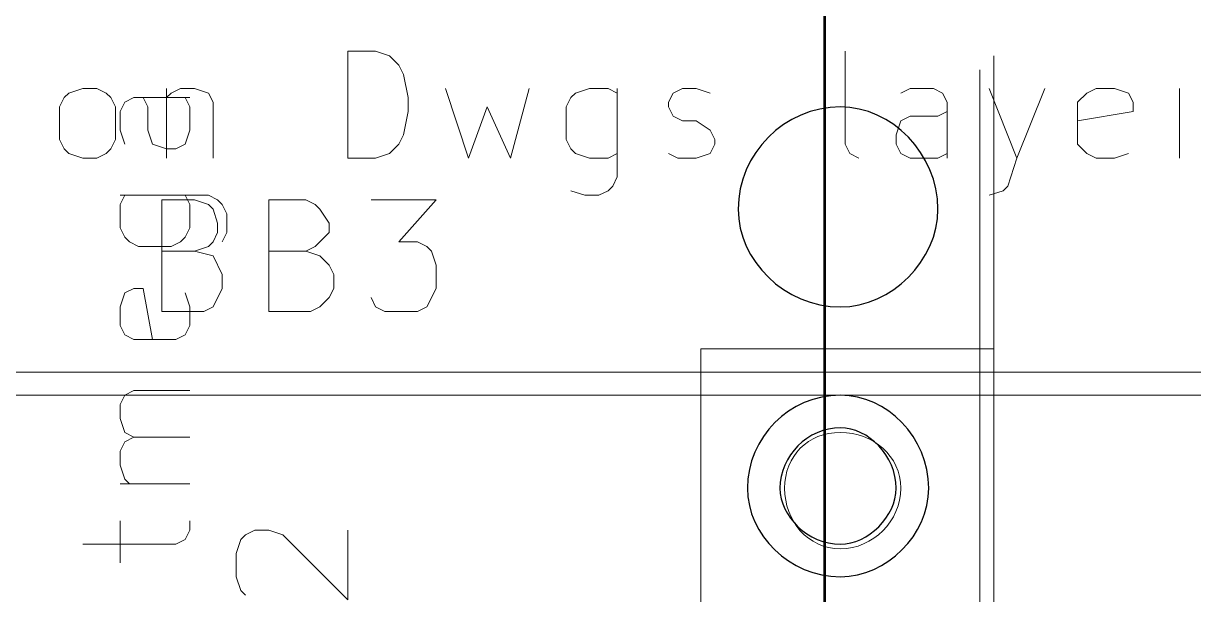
# Model space of a CAD drawing. Header units: centimetres. Extents: x -14.7 to 16.9, y -14.9 to 2.2.
# Drawn here: x -9.98 to -8.914, y -7.799 to -7.279 of the extents above; entities that cross this region are included whole.
import ezdxf

# ---------------------------------------------------------------- set-up
doc = ezdxf.new("R2010")
doc.units = ezdxf.units.CM
doc.header["$MEASUREMENT"] = 0
doc.layers.add('Layer 1', color=7, linetype='Continuous')

msp = doc.modelspace()

# ---------------------------------------------------------------- linework, layer by layer
at = {"layer": 'Layer 1', "lineweight": 53}
msp.add_lwpolyline([(-10.75, -13.7), (-9.25, -13.7), (-9.25, -6.3), (-10.75, -6.3), (-10.75, -13.7)], close=True, dxfattribs=at)
msp.add_open_spline([(-13.7, -13.2), (-13.7, -13.2), (-13.7, -6.8), (-13.7, -6.8), (-13.7, -6.8), (-13.7, -6.52386), (-13.47614, -6.3), (-13.2, -6.3), (-13.2, -6.3), (-13.2, -6.3), (-6.8, -6.3), (-6.8, -6.3), (-6.8, -6.3), (-6.52386, -6.3), (-6.3, -6.52386), (-6.3, -6.8), (-6.3, -6.8), (-6.3, -6.8), (-6.3, -13.2), (-6.3, -13.2), (-6.3, -13.2), (-6.3, -13.47614), (-6.52386, -13.7), (-6.8, -13.7), (-6.8, -13.7), (-6.8, -13.7), (-13.2, -13.7), (-13.2, -13.7), (-13.2, -13.7), (-13.47614, -13.7), (-13.7, -13.47614), (-13.7, -13.2)], degree=3, knots=[0, 0, 0, 0, 0.1111111, 0.1111111, 0.1111111, 0.1111111, 0.2222222, 0.2222222, 0.2222222, 0.2222222, 0.3333333, 0.3333333, 0.3333333, 0.3333333, 0.4444444, 0.4444444, 0.4444444, 0.4444444, 0.5555556, 0.5555556, 0.5555556, 0.5555556, 0.6666667, 0.6666667, 0.6666667, 0.6666667, 0.7777778, 0.7777778, 0.7777778, 0.7777778, 1, 1, 1, 1], dxfattribs=at)
at = {"layer": 'Layer 1', "color": 153, "lineweight": 18}
for points, knots in [([(-9.68461, -7.40126), (-9.68461, -7.40126), (-9.68461, -7.30389), (-9.68461, -7.30389), (-9.68461, -7.30389), (-9.68461, -7.30389), (-9.65921, -7.30389), (-9.65921, -7.30389), (-9.65921, -7.30389), (-9.65921, -7.30389), (-9.64651, -7.30812), (-9.64651, -7.30812), (-9.64651, -7.30812), (-9.64651, -7.30812), (-9.63805, -7.31659), (-9.63805, -7.31659), (-9.63805, -7.31659), (-9.63805, -7.31659), (-9.63381, -7.32506), (-9.63381, -7.32506), (-9.63381, -7.32506), (-9.63381, -7.32506), (-9.62958, -7.34622), (-9.62958, -7.34622), (-9.62958, -7.34622), (-9.62958, -7.34622), (-9.62958, -7.35892), (-9.62958, -7.35892), (-9.62958, -7.35892), (-9.62958, -7.35892), (-9.63381, -7.38009), (-9.63381, -7.38009), (-9.63381, -7.38009), (-9.63381, -7.38009), (-9.63805, -7.38856), (-9.63805, -7.38856), (-9.63805, -7.38856), (-9.63805, -7.38856), (-9.64651, -7.39702), (-9.64651, -7.39702), (-9.64651, -7.39702), (-9.64651, -7.39702), (-9.65921, -7.40126), (-9.65921, -7.40126), (-9.65921, -7.40126), (-9.65921, -7.40126), (-9.68461, -7.40126), (-9.68461, -7.40126)], [0, 0, 0, 0, 0.0769231, 0.0769231, 0.0769231, 0.0769231, 0.1538462, 0.1538462, 0.1538462, 0.1538462, 0.2307692, 0.2307692, 0.2307692, 0.2307692, 0.3076923, 0.3076923, 0.3076923, 0.3076923, 0.3846154, 0.3846154, 0.3846154, 0.3846154, 0.4615385, 0.4615385, 0.4615385, 0.4615385, 0.5384615, 0.5384615, 0.5384615, 0.5384615, 0.6153846, 0.6153846, 0.6153846, 0.6153846, 0.6923077, 0.6923077, 0.6923077, 0.6923077, 0.7692308, 0.7692308, 0.7692308, 0.7692308, 0.8461538, 0.8461538, 0.8461538, 0.8461538, 1, 1, 1, 1]), ([(-9.21895, -7.40126), (-9.21895, -7.40126), (-9.22742, -7.39702), (-9.22742, -7.39702), (-9.22742, -7.39702), (-9.22742, -7.39702), (-9.23165, -7.38856), (-9.23165, -7.38856), (-9.23165, -7.38856), (-9.23165, -7.38856), (-9.23165, -7.30389), (-9.23165, -7.30389)], [0, 0, 0, 0, 0.25, 0.25, 0.25, 0.25, 0.5, 0.5, 0.5, 0.5, 1, 1, 1, 1]), ([(-9.92591, -7.40126), (-9.92591, -7.40126), (-9.93861, -7.39702), (-9.93861, -7.39702), (-9.93861, -7.39702), (-9.93861, -7.39702), (-9.94285, -7.39279), (-9.94285, -7.39279), (-9.94285, -7.39279), (-9.94285, -7.39279), (-9.94708, -7.38432), (-9.94708, -7.38432), (-9.94708, -7.38432), (-9.94708, -7.38432), (-9.94708, -7.35469), (-9.94708, -7.35469), (-9.94708, -7.35469), (-9.94708, -7.35469), (-9.94285, -7.34622), (-9.94285, -7.34622), (-9.94285, -7.34622), (-9.94285, -7.34622), (-9.93861, -7.34199), (-9.93861, -7.34199), (-9.93861, -7.34199), (-9.93861, -7.34199), (-9.92591, -7.33776), (-9.92591, -7.33776), (-9.92591, -7.33776), (-9.92591, -7.33776), (-9.91321, -7.33776), (-9.91321, -7.33776), (-9.91321, -7.33776), (-9.91321, -7.33776), (-9.90475, -7.34199), (-9.90475, -7.34199), (-9.90475, -7.34199), (-9.90475, -7.34199), (-9.90051, -7.34622), (-9.90051, -7.34622), (-9.90051, -7.34622), (-9.90051, -7.34622), (-9.89628, -7.35469), (-9.89628, -7.35469), (-9.89628, -7.35469), (-9.89628, -7.35469), (-9.89628, -7.38432), (-9.89628, -7.38432), (-9.89628, -7.38432), (-9.89628, -7.38432), (-9.90051, -7.39279), (-9.90051, -7.39279), (-9.90051, -7.39279), (-9.90051, -7.39279), (-9.90475, -7.39702), (-9.90475, -7.39702), (-9.90475, -7.39702), (-9.90475, -7.39702), (-9.91321, -7.40126), (-9.91321, -7.40126), (-9.91321, -7.40126), (-9.91321, -7.40126), (-9.92591, -7.40126), (-9.92591, -7.40126)], [0, 0, 0, 0, 0.0588235, 0.0588235, 0.0588235, 0.0588235, 0.1176471, 0.1176471, 0.1176471, 0.1176471, 0.1764706, 0.1764706, 0.1764706, 0.1764706, 0.2352941, 0.2352941, 0.2352941, 0.2352941, 0.2941176, 0.2941176, 0.2941176, 0.2941176, 0.3529412, 0.3529412, 0.3529412, 0.3529412, 0.4117647, 0.4117647, 0.4117647, 0.4117647, 0.4705882, 0.4705882, 0.4705882, 0.4705882, 0.5294118, 0.5294118, 0.5294118, 0.5294118, 0.5882353, 0.5882353, 0.5882353, 0.5882353, 0.6470588, 0.6470588, 0.6470588, 0.6470588, 0.7058824, 0.7058824, 0.7058824, 0.7058824, 0.7647059, 0.7647059, 0.7647059, 0.7647059, 0.8235294, 0.8235294, 0.8235294, 0.8235294, 0.8823529, 0.8823529, 0.8823529, 0.8823529, 1, 1, 1, 1]), ([(-9.84971, -7.34622), (-9.84971, -7.34622), (-9.84548, -7.34199), (-9.84548, -7.34199), (-9.84548, -7.34199), (-9.84548, -7.34199), (-9.83701, -7.33776), (-9.83701, -7.33776), (-9.83701, -7.33776), (-9.83701, -7.33776), (-9.82432, -7.33776), (-9.82432, -7.33776), (-9.82432, -7.33776), (-9.82432, -7.33776), (-9.81161, -7.34199), (-9.81161, -7.34199), (-9.81161, -7.34199), (-9.81161, -7.34199), (-9.80738, -7.35046), (-9.80738, -7.35046), (-9.80738, -7.35046), (-9.80738, -7.35046), (-9.80738, -7.40126), (-9.80738, -7.40126)], [0, 0, 0, 0, 0.1428571, 0.1428571, 0.1428571, 0.1428571, 0.2857143, 0.2857143, 0.2857143, 0.2857143, 0.4285714, 0.4285714, 0.4285714, 0.4285714, 0.5714286, 0.5714286, 0.5714286, 0.5714286, 0.7142857, 0.7142857, 0.7142857, 0.7142857, 1, 1, 1, 1]), ([(-9.59572, -7.33776), (-9.59572, -7.33776), (-9.57455, -7.40126), (-9.57455, -7.40126), (-9.57455, -7.40126), (-9.57455, -7.40126), (-9.55762, -7.35469), (-9.55762, -7.35469), (-9.55762, -7.35469), (-9.55762, -7.35469), (-9.53645, -7.40126), (-9.53645, -7.40126), (-9.53645, -7.40126), (-9.53645, -7.40126), (-9.51951, -7.33776), (-9.51951, -7.33776)], [0, 0, 0, 0, 0.2, 0.2, 0.2, 0.2, 0.4, 0.4, 0.4, 0.4, 0.6, 0.6, 0.6, 0.6, 1, 1, 1, 1]), ([(-9.43908, -7.39702), (-9.43908, -7.39702), (-9.44755, -7.40126), (-9.44755, -7.40126), (-9.44755, -7.40126), (-9.44755, -7.40126), (-9.46448, -7.40126), (-9.46448, -7.40126), (-9.46448, -7.40126), (-9.46448, -7.40126), (-9.47718, -7.39702), (-9.47718, -7.39702), (-9.47718, -7.39702), (-9.47718, -7.39702), (-9.48142, -7.39279), (-9.48142, -7.39279), (-9.48142, -7.39279), (-9.48142, -7.39279), (-9.48565, -7.38432), (-9.48565, -7.38432), (-9.48565, -7.38432), (-9.48565, -7.38432), (-9.48565, -7.35469), (-9.48565, -7.35469), (-9.48565, -7.35469), (-9.48565, -7.35469), (-9.48142, -7.34622), (-9.48142, -7.34622), (-9.48142, -7.34622), (-9.48142, -7.34622), (-9.47718, -7.34199), (-9.47718, -7.34199), (-9.47718, -7.34199), (-9.47718, -7.34199), (-9.46448, -7.33776), (-9.46448, -7.33776), (-9.46448, -7.33776), (-9.46448, -7.33776), (-9.44755, -7.33776), (-9.44755, -7.33776), (-9.44755, -7.33776), (-9.44755, -7.33776), (-9.43908, -7.34199), (-9.43908, -7.34199)], [0, 0, 0, 0, 0.0833333, 0.0833333, 0.0833333, 0.0833333, 0.1666667, 0.1666667, 0.1666667, 0.1666667, 0.25, 0.25, 0.25, 0.25, 0.3333333, 0.3333333, 0.3333333, 0.3333333, 0.4166667, 0.4166667, 0.4166667, 0.4166667, 0.5, 0.5, 0.5, 0.5, 0.5833333, 0.5833333, 0.5833333, 0.5833333, 0.6666667, 0.6666667, 0.6666667, 0.6666667, 0.75, 0.75, 0.75, 0.75, 0.8333333, 0.8333333, 0.8333333, 0.8333333, 1, 1, 1, 1]), ([(-9.43908, -7.33776), (-9.43908, -7.33776), (-9.43908, -7.41819), (-9.43908, -7.41819), (-9.43908, -7.41819), (-9.43908, -7.41819), (-9.44331, -7.42666), (-9.44331, -7.42666), (-9.44331, -7.42666), (-9.44331, -7.42666), (-9.44755, -7.43089), (-9.44755, -7.43089), (-9.44755, -7.43089), (-9.44755, -7.43089), (-9.45601, -7.43512), (-9.45601, -7.43512), (-9.45601, -7.43512), (-9.45601, -7.43512), (-9.46872, -7.43512), (-9.46872, -7.43512), (-9.46872, -7.43512), (-9.46872, -7.43512), (-9.48141, -7.43089), (-9.48141, -7.43089)], [0, 0, 0, 0, 0.1428571, 0.1428571, 0.1428571, 0.1428571, 0.2857143, 0.2857143, 0.2857143, 0.2857143, 0.4285714, 0.4285714, 0.4285714, 0.4285714, 0.5714286, 0.5714286, 0.5714286, 0.5714286, 0.7142857, 0.7142857, 0.7142857, 0.7142857, 1, 1, 1, 1]), ([(-9.39252, -7.39702), (-9.39252, -7.39702), (-9.38405, -7.40126), (-9.38405, -7.40126), (-9.38405, -7.40126), (-9.38405, -7.40126), (-9.36712, -7.40126), (-9.36712, -7.40126), (-9.36712, -7.40126), (-9.36712, -7.40126), (-9.35442, -7.39702), (-9.35442, -7.39702), (-9.35442, -7.39702), (-9.35442, -7.39702), (-9.35018, -7.38856), (-9.35018, -7.38856), (-9.35018, -7.38856), (-9.35018, -7.38856), (-9.35018, -7.38432), (-9.35018, -7.38432), (-9.35018, -7.38432), (-9.35018, -7.38432), (-9.35442, -7.37586), (-9.35442, -7.37586), (-9.35442, -7.37586), (-9.35442, -7.37586), (-9.36712, -7.36739), (-9.36712, -7.36739), (-9.36712, -7.36739), (-9.36712, -7.36739), (-9.37982, -7.36739), (-9.37982, -7.36739), (-9.37982, -7.36739), (-9.37982, -7.36739), (-9.38828, -7.36316), (-9.38828, -7.36316), (-9.38828, -7.36316), (-9.38828, -7.36316), (-9.39252, -7.35469), (-9.39252, -7.35469), (-9.39252, -7.35469), (-9.39252, -7.35469), (-9.39252, -7.35046), (-9.39252, -7.35046), (-9.39252, -7.35046), (-9.39252, -7.35046), (-9.38828, -7.34199), (-9.38828, -7.34199), (-9.38828, -7.34199), (-9.38828, -7.34199), (-9.37982, -7.33776), (-9.37982, -7.33776), (-9.37982, -7.33776), (-9.37982, -7.33776), (-9.36712, -7.33776), (-9.36712, -7.33776), (-9.36712, -7.33776), (-9.36712, -7.33776), (-9.35442, -7.34199), (-9.35442, -7.34199)], [0, 0, 0, 0, 0.0625, 0.0625, 0.0625, 0.0625, 0.125, 0.125, 0.125, 0.125, 0.1875, 0.1875, 0.1875, 0.1875, 0.25, 0.25, 0.25, 0.25, 0.3125, 0.3125, 0.3125, 0.3125, 0.375, 0.375, 0.375, 0.375, 0.4375, 0.4375, 0.4375, 0.4375, 0.5, 0.5, 0.5, 0.5, 0.5625, 0.5625, 0.5625, 0.5625, 0.625, 0.625, 0.625, 0.625, 0.6875, 0.6875, 0.6875, 0.6875, 0.75, 0.75, 0.75, 0.75, 0.8125, 0.8125, 0.8125, 0.8125, 0.875, 0.875, 0.875, 0.875, 1, 1, 1, 1]), ([(-9.13851, -7.40126), (-9.13851, -7.40126), (-9.13851, -7.35046), (-9.13851, -7.35046), (-9.13851, -7.35046), (-9.13851, -7.35046), (-9.14275, -7.34199), (-9.14275, -7.34199), (-9.14275, -7.34199), (-9.14275, -7.34199), (-9.15122, -7.33776), (-9.15122, -7.33776), (-9.15122, -7.33776), (-9.15122, -7.33776), (-9.17238, -7.33776), (-9.17238, -7.33776), (-9.17238, -7.33776), (-9.17238, -7.33776), (-9.18085, -7.34199), (-9.18085, -7.34199)], [0, 0, 0, 0, 0.1666667, 0.1666667, 0.1666667, 0.1666667, 0.3333333, 0.3333333, 0.3333333, 0.3333333, 0.5, 0.5, 0.5, 0.5, 0.6666667, 0.6666667, 0.6666667, 0.6666667, 1, 1, 1, 1]), ([(-9.04961, -7.33776), (-9.04961, -7.33776), (-9.07502, -7.40126), (-9.07502, -7.40126), (-9.07502, -7.40126), (-9.07502, -7.40126), (-9.08348, -7.42666), (-9.08348, -7.42666), (-9.08348, -7.42666), (-9.08348, -7.42666), (-9.08771, -7.43089), (-9.08771, -7.43089), (-9.08771, -7.43089), (-9.08771, -7.43089), (-9.10041, -7.43512), (-9.10041, -7.43512)], [0, 0, 0, 0, 0.2, 0.2, 0.2, 0.2, 0.4, 0.4, 0.4, 0.4, 0.6, 0.6, 0.6, 0.6, 1, 1, 1, 1]), ([(-8.97341, -7.39702), (-8.97341, -7.39702), (-8.98611, -7.40126), (-8.98611, -7.40126), (-8.98611, -7.40126), (-8.98611, -7.40126), (-9.00305, -7.40126), (-9.00305, -7.40126), (-9.00305, -7.40126), (-9.00305, -7.40126), (-9.01151, -7.39702), (-9.01151, -7.39702), (-9.01151, -7.39702), (-9.01151, -7.39702), (-9.01998, -7.38856), (-9.01998, -7.38856), (-9.01998, -7.38856), (-9.01998, -7.38856), (-9.01998, -7.35046), (-9.01998, -7.35046), (-9.01998, -7.35046), (-9.01998, -7.35046), (-9.01151, -7.34199), (-9.01151, -7.34199), (-9.01151, -7.34199), (-9.01151, -7.34199), (-9.00305, -7.33776), (-9.00305, -7.33776), (-9.00305, -7.33776), (-9.00305, -7.33776), (-8.98611, -7.33776), (-8.98611, -7.33776), (-8.98611, -7.33776), (-8.98611, -7.33776), (-8.97341, -7.34199), (-8.97341, -7.34199), (-8.97341, -7.34199), (-8.97341, -7.34199), (-8.96918, -7.35046), (-8.96918, -7.35046), (-8.96918, -7.35046), (-8.96918, -7.35046), (-8.96918, -7.35892), (-8.96918, -7.35892), (-8.96918, -7.35892), (-8.96918, -7.35892), (-9.01998, -7.36739), (-9.01998, -7.36739)], [0, 0, 0, 0, 0.0769231, 0.0769231, 0.0769231, 0.0769231, 0.1538462, 0.1538462, 0.1538462, 0.1538462, 0.2307692, 0.2307692, 0.2307692, 0.2307692, 0.3076923, 0.3076923, 0.3076923, 0.3076923, 0.3846154, 0.3846154, 0.3846154, 0.3846154, 0.4615385, 0.4615385, 0.4615385, 0.4615385, 0.5384615, 0.5384615, 0.5384615, 0.5384615, 0.6153846, 0.6153846, 0.6153846, 0.6153846, 0.6923077, 0.6923077, 0.6923077, 0.6923077, 0.7692308, 0.7692308, 0.7692308, 0.7692308, 0.8461538, 0.8461538, 0.8461538, 0.8461538, 1, 1, 1, 1]), ([(-9.13851, -7.39702), (-9.13851, -7.39702), (-9.14698, -7.40126), (-9.14698, -7.40126), (-9.14698, -7.40126), (-9.14698, -7.40126), (-9.17238, -7.40126), (-9.17238, -7.40126), (-9.17238, -7.40126), (-9.17238, -7.40126), (-9.18085, -7.39702), (-9.18085, -7.39702), (-9.18085, -7.39702), (-9.18085, -7.39702), (-9.18508, -7.38856), (-9.18508, -7.38856), (-9.18508, -7.38856), (-9.18508, -7.38856), (-9.18508, -7.38009), (-9.18508, -7.38009), (-9.18508, -7.38009), (-9.18508, -7.38009), (-9.18085, -7.36739), (-9.18085, -7.36739), (-9.18085, -7.36739), (-9.18085, -7.36739), (-9.17238, -7.36316), (-9.17238, -7.36316), (-9.17238, -7.36316), (-9.17238, -7.36316), (-9.14698, -7.36316), (-9.14698, -7.36316), (-9.14698, -7.36316), (-9.14698, -7.36316), (-9.13851, -7.35892), (-9.13851, -7.35892)], [0, 0, 0, 0, 0.1, 0.1, 0.1, 0.1, 0.2, 0.2, 0.2, 0.2, 0.3, 0.3, 0.3, 0.3, 0.4, 0.4, 0.4, 0.4, 0.5, 0.5, 0.5, 0.5, 0.6, 0.6, 0.6, 0.6, 0.7, 0.7, 0.7, 0.7, 0.8, 0.8, 0.8, 0.8, 1, 1, 1, 1])]:
    msp.add_open_spline(points, degree=3, knots=knots, dxfattribs=at)
at = {"layer": 'Layer 1', "color": 41, "lineweight": 13}
for points in [[(-9.09618, -11.65576), (-9.09618, -11.65576), (-9.09618, -7.30812), (-9.09618, -7.30812)], [(-9.36288, -7.57482), (-9.36288, -7.57482), (-9.09618, -7.57482), (-9.09618, -7.57482)], [(-9.36288, -7.57482), (-9.36288, -7.57482), (-9.36288, -11.38482), (-9.36288, -11.38482)], [(-8.31302, -7.59599), (-8.31302, -7.59599), (-11.15358, -7.59599), (-11.15358, -7.59599)]]:
    msp.add_open_spline(points, degree=3, dxfattribs=at)
at = {"layer": 'Layer 1', "color": 253, "lineweight": 9}
for points in [[(-9.10888, -7.32082), (-9.10888, -7.32082), (-9.10888, -11.63882), (-9.10888, -11.63882)], [(-11.12818, -7.61716), (-11.12818, -7.61716), (-8.33841, -7.61716), (-8.33841, -7.61716)]]:
    msp.add_open_spline(points, degree=3, dxfattribs=at)
at = {"layer": 'Layer 1', "color": 153, "lineweight": 18}
for points in [[(-9.84971, -7.33776), (-9.84971, -7.33776), (-9.84971, -7.40126), (-9.84971, -7.40126)], [(-9.10041, -7.33776), (-9.10041, -7.33776), (-9.07502, -7.40126), (-9.07502, -7.40126)], [(-8.92685, -7.40126), (-8.92685, -7.40126), (-8.92685, -7.33776), (-8.92685, -7.33776)]]:
    msp.add_open_spline(points, degree=3, dxfattribs=at)
at = {"layer": 'Layer 1', "color": 253, "lineweight": 18}
for points, knots in [([(-9.82855, -7.34622), (-9.82855, -7.34622), (-9.87935, -7.34622), (-9.87935, -7.34622), (-9.87935, -7.34622), (-9.87935, -7.34622), (-9.88781, -7.35046), (-9.88781, -7.35046), (-9.88781, -7.35046), (-9.88781, -7.35046), (-9.89205, -7.35892), (-9.89205, -7.35892), (-9.89205, -7.35892), (-9.89205, -7.35892), (-9.89205, -7.37586), (-9.89205, -7.37586), (-9.89205, -7.37586), (-9.89205, -7.37586), (-9.88781, -7.38856), (-9.88781, -7.38856)], [0, 0, 0, 0, 0.1666667, 0.1666667, 0.1666667, 0.1666667, 0.3333333, 0.3333333, 0.3333333, 0.3333333, 0.5, 0.5, 0.5, 0.5, 0.6666667, 0.6666667, 0.6666667, 0.6666667, 1, 1, 1, 1]), ([(-9.83278, -7.34622), (-9.83278, -7.34622), (-9.82855, -7.35469), (-9.82855, -7.35469), (-9.82855, -7.35469), (-9.82855, -7.35469), (-9.82855, -7.37586), (-9.82855, -7.37586), (-9.82855, -7.37586), (-9.82855, -7.37586), (-9.83278, -7.38856), (-9.83278, -7.38856), (-9.83278, -7.38856), (-9.83278, -7.38856), (-9.84125, -7.39279), (-9.84125, -7.39279), (-9.84125, -7.39279), (-9.84125, -7.39279), (-9.84972, -7.39279), (-9.84972, -7.39279), (-9.84972, -7.39279), (-9.84972, -7.39279), (-9.86242, -7.38856), (-9.86242, -7.38856), (-9.86242, -7.38856), (-9.86242, -7.38856), (-9.86665, -7.37586), (-9.86665, -7.37586), (-9.86665, -7.37586), (-9.86665, -7.37586), (-9.86665, -7.35469), (-9.86665, -7.35469), (-9.86665, -7.35469), (-9.86665, -7.35469), (-9.87088, -7.34622), (-9.87088, -7.34622)], [0, 0, 0, 0, 0.1, 0.1, 0.1, 0.1, 0.2, 0.2, 0.2, 0.2, 0.3, 0.3, 0.3, 0.3, 0.4, 0.4, 0.4, 0.4, 0.5, 0.5, 0.5, 0.5, 0.6, 0.6, 0.6, 0.6, 0.7, 0.7, 0.7, 0.7, 0.8, 0.8, 0.8, 0.8, 1, 1, 1, 1]), ([(-9.89205, -7.43512), (-9.89205, -7.43512), (-9.81161, -7.43512), (-9.81161, -7.43512), (-9.81161, -7.43512), (-9.81161, -7.43512), (-9.80315, -7.43936), (-9.80315, -7.43936), (-9.80315, -7.43936), (-9.80315, -7.43936), (-9.79891, -7.44359), (-9.79891, -7.44359), (-9.79891, -7.44359), (-9.79891, -7.44359), (-9.79468, -7.45206), (-9.79468, -7.45206), (-9.79468, -7.45206), (-9.79468, -7.45206), (-9.79468, -7.46899), (-9.79468, -7.46899), (-9.79468, -7.46899), (-9.79468, -7.46899), (-9.79891, -7.47746), (-9.79891, -7.47746)], [0, 0, 0, 0, 0.1428571, 0.1428571, 0.1428571, 0.1428571, 0.2857143, 0.2857143, 0.2857143, 0.2857143, 0.4285714, 0.4285714, 0.4285714, 0.4285714, 0.5714286, 0.5714286, 0.5714286, 0.5714286, 0.7142857, 0.7142857, 0.7142857, 0.7142857, 1, 1, 1, 1]), ([(-9.83278, -7.43512), (-9.83278, -7.43512), (-9.82855, -7.44359), (-9.82855, -7.44359), (-9.82855, -7.44359), (-9.82855, -7.44359), (-9.82855, -7.46476), (-9.82855, -7.46476), (-9.82855, -7.46476), (-9.82855, -7.46476), (-9.83278, -7.47322), (-9.83278, -7.47322), (-9.83278, -7.47322), (-9.83278, -7.47322), (-9.83702, -7.47746), (-9.83702, -7.47746), (-9.83702, -7.47746), (-9.83702, -7.47746), (-9.84548, -7.48169), (-9.84548, -7.48169), (-9.84548, -7.48169), (-9.84548, -7.48169), (-9.87512, -7.48169), (-9.87512, -7.48169), (-9.87512, -7.48169), (-9.87512, -7.48169), (-9.88358, -7.47746), (-9.88358, -7.47746), (-9.88358, -7.47746), (-9.88358, -7.47746), (-9.88782, -7.47322), (-9.88782, -7.47322), (-9.88782, -7.47322), (-9.88782, -7.47322), (-9.89205, -7.46476), (-9.89205, -7.46476), (-9.89205, -7.46476), (-9.89205, -7.46476), (-9.89205, -7.44359), (-9.89205, -7.44359), (-9.89205, -7.44359), (-9.89205, -7.44359), (-9.88782, -7.43512), (-9.88782, -7.43512)], [0, 0, 0, 0, 0.0833333, 0.0833333, 0.0833333, 0.0833333, 0.1666667, 0.1666667, 0.1666667, 0.1666667, 0.25, 0.25, 0.25, 0.25, 0.3333333, 0.3333333, 0.3333333, 0.3333333, 0.4166667, 0.4166667, 0.4166667, 0.4166667, 0.5, 0.5, 0.5, 0.5, 0.5833333, 0.5833333, 0.5833333, 0.5833333, 0.6666667, 0.6666667, 0.6666667, 0.6666667, 0.75, 0.75, 0.75, 0.75, 0.8333333, 0.8333333, 0.8333333, 0.8333333, 1, 1, 1, 1]), ([(-9.83278, -7.52402), (-9.83278, -7.52402), (-9.82855, -7.53672), (-9.82855, -7.53672), (-9.82855, -7.53672), (-9.82855, -7.53672), (-9.82855, -7.55366), (-9.82855, -7.55366), (-9.82855, -7.55366), (-9.82855, -7.55366), (-9.83278, -7.56212), (-9.83278, -7.56212), (-9.83278, -7.56212), (-9.83278, -7.56212), (-9.84125, -7.56636), (-9.84125, -7.56636), (-9.84125, -7.56636), (-9.84125, -7.56636), (-9.87935, -7.56636), (-9.87935, -7.56636), (-9.87935, -7.56636), (-9.87935, -7.56636), (-9.88782, -7.56212), (-9.88782, -7.56212), (-9.88782, -7.56212), (-9.88782, -7.56212), (-9.89205, -7.55366), (-9.89205, -7.55366), (-9.89205, -7.55366), (-9.89205, -7.55366), (-9.89205, -7.53672), (-9.89205, -7.53672), (-9.89205, -7.53672), (-9.89205, -7.53672), (-9.88782, -7.52402), (-9.88782, -7.52402), (-9.88782, -7.52402), (-9.88782, -7.52402), (-9.87935, -7.51979), (-9.87935, -7.51979), (-9.87935, -7.51979), (-9.87935, -7.51979), (-9.87088, -7.51979), (-9.87088, -7.51979), (-9.87088, -7.51979), (-9.87088, -7.51979), (-9.86242, -7.56636), (-9.86242, -7.56636)], [0, 0, 0, 0, 0.0769231, 0.0769231, 0.0769231, 0.0769231, 0.1538462, 0.1538462, 0.1538462, 0.1538462, 0.2307692, 0.2307692, 0.2307692, 0.2307692, 0.3076923, 0.3076923, 0.3076923, 0.3076923, 0.3846154, 0.3846154, 0.3846154, 0.3846154, 0.4615385, 0.4615385, 0.4615385, 0.4615385, 0.5384615, 0.5384615, 0.5384615, 0.5384615, 0.6153846, 0.6153846, 0.6153846, 0.6153846, 0.6923077, 0.6923077, 0.6923077, 0.6923077, 0.7692308, 0.7692308, 0.7692308, 0.7692308, 0.8461538, 0.8461538, 0.8461538, 0.8461538, 1, 1, 1, 1]), ([(-9.87935, -7.65526), (-9.87935, -7.65526), (-9.88781, -7.65102), (-9.88781, -7.65102), (-9.88781, -7.65102), (-9.88781, -7.65102), (-9.89205, -7.63832), (-9.89205, -7.63832), (-9.89205, -7.63832), (-9.89205, -7.63832), (-9.89205, -7.62562), (-9.89205, -7.62562), (-9.89205, -7.62562), (-9.89205, -7.62562), (-9.88781, -7.61716), (-9.88781, -7.61716), (-9.88781, -7.61716), (-9.88781, -7.61716), (-9.87935, -7.61292), (-9.87935, -7.61292), (-9.87935, -7.61292), (-9.87935, -7.61292), (-9.82855, -7.61292), (-9.82855, -7.61292)], [0, 0, 0, 0, 0.1428571, 0.1428571, 0.1428571, 0.1428571, 0.2857143, 0.2857143, 0.2857143, 0.2857143, 0.4285714, 0.4285714, 0.4285714, 0.4285714, 0.5714286, 0.5714286, 0.5714286, 0.5714286, 0.7142857, 0.7142857, 0.7142857, 0.7142857, 1, 1, 1, 1]), ([(-9.88358, -7.69759), (-9.88358, -7.69759), (-9.88781, -7.69336), (-9.88781, -7.69336), (-9.88781, -7.69336), (-9.88781, -7.69336), (-9.89205, -7.68066), (-9.89205, -7.68066), (-9.89205, -7.68066), (-9.89205, -7.68066), (-9.89205, -7.66796), (-9.89205, -7.66796), (-9.89205, -7.66796), (-9.89205, -7.66796), (-9.88781, -7.65949), (-9.88781, -7.65949), (-9.88781, -7.65949), (-9.88781, -7.65949), (-9.87935, -7.65526), (-9.87935, -7.65526), (-9.87935, -7.65526), (-9.87935, -7.65526), (-9.82855, -7.65526), (-9.82855, -7.65526)], [0, 0, 0, 0, 0.1428571, 0.1428571, 0.1428571, 0.1428571, 0.2857143, 0.2857143, 0.2857143, 0.2857143, 0.4285714, 0.4285714, 0.4285714, 0.4285714, 0.5714286, 0.5714286, 0.5714286, 0.5714286, 0.7142857, 0.7142857, 0.7142857, 0.7142857, 1, 1, 1, 1]), ([(-9.92591, -7.75262), (-9.92591, -7.75262), (-9.84125, -7.75262), (-9.84125, -7.75262), (-9.84125, -7.75262), (-9.84125, -7.75262), (-9.83278, -7.74839), (-9.83278, -7.74839), (-9.83278, -7.74839), (-9.83278, -7.74839), (-9.82855, -7.73992), (-9.82855, -7.73992), (-9.82855, -7.73992), (-9.82855, -7.73992), (-9.82855, -7.73146), (-9.82855, -7.73146)], [0, 0, 0, 0, 0.2, 0.2, 0.2, 0.2, 0.4, 0.4, 0.4, 0.4, 0.6, 0.6, 0.6, 0.6, 1, 1, 1, 1])]:
    msp.add_open_spline(points, degree=3, knots=knots, dxfattribs=at)
at = {"layer": 'Layer 1', "color": 4}
for points in [[(-9.14698, -7.44782), (-9.14698, -7.49439), (-9.18931, -7.53672), (-9.23588, -7.53672), (-9.23588, -7.53672), (-9.28668, -7.53672), (-9.32901, -7.49439), (-9.32901, -7.44782), (-9.32901, -7.44782), (-9.32901, -7.39702), (-9.28668, -7.35469), (-9.23588, -7.35469), (-9.23588, -7.35469), (-9.18931, -7.35469), (-9.14698, -7.39702), (-9.14698, -7.44782)], [(-9.15545, -7.70182), (-9.15545, -7.74416), (-9.19355, -7.78226), (-9.23588, -7.78226), (-9.23588, -7.78226), (-9.28245, -7.78226), (-9.32055, -7.74416), (-9.32055, -7.70182), (-9.32055, -7.70182), (-9.32055, -7.65526), (-9.28245, -7.61716), (-9.23588, -7.61716), (-9.23588, -7.61716), (-9.19355, -7.61716), (-9.15545, -7.65526), (-9.15545, -7.70182)]]:
    msp.add_open_spline(points, degree=3, knots=[0, 0, 0, 0, 0.2, 0.2, 0.2, 0.2, 0.4, 0.4, 0.4, 0.4, 0.6, 0.6, 0.6, 0.6, 1, 1, 1, 1], dxfattribs=at)
at = {"layer": 'Layer 1', "color": 201}
for points in [[(-9.14698, -7.44782), (-9.14698, -7.49439), (-9.18931, -7.53672), (-9.23588, -7.53672), (-9.23588, -7.53672), (-9.28668, -7.53672), (-9.32901, -7.49439), (-9.32901, -7.44782), (-9.32901, -7.44782), (-9.32901, -7.39702), (-9.28668, -7.35469), (-9.23588, -7.35469), (-9.23588, -7.35469), (-9.18931, -7.35469), (-9.14698, -7.39702), (-9.14698, -7.44782)], [(-9.15545, -7.70182), (-9.15545, -7.74416), (-9.19355, -7.78226), (-9.23588, -7.78226), (-9.23588, -7.78226), (-9.28245, -7.78226), (-9.32055, -7.74416), (-9.32055, -7.70182), (-9.32055, -7.70182), (-9.32055, -7.65526), (-9.28245, -7.61716), (-9.23588, -7.61716), (-9.23588, -7.61716), (-9.19355, -7.61716), (-9.15545, -7.65526), (-9.15545, -7.70182)]]:
    msp.add_open_spline(points, degree=3, knots=[0, 0, 0, 0, 0.2, 0.2, 0.2, 0.2, 0.4, 0.4, 0.4, 0.4, 0.6, 0.6, 0.6, 0.6, 1, 1, 1, 1], dxfattribs=at)
at = {"layer": 'Layer 1', "color": 40}
for points in [[(-9.14698, -7.44782), (-9.14698, -7.49439), (-9.18931, -7.53672), (-9.23588, -7.53672), (-9.23588, -7.53672), (-9.28668, -7.53672), (-9.32901, -7.49439), (-9.32901, -7.44782), (-9.32901, -7.44782), (-9.32901, -7.39702), (-9.28668, -7.35469), (-9.23588, -7.35469), (-9.23588, -7.35469), (-9.18931, -7.35469), (-9.14698, -7.39702), (-9.14698, -7.44782)], [(-9.15545, -7.70182), (-9.15545, -7.74416), (-9.19355, -7.78226), (-9.23588, -7.78226), (-9.23588, -7.78226), (-9.28245, -7.78226), (-9.32055, -7.74416), (-9.32055, -7.70182), (-9.32055, -7.70182), (-9.32055, -7.65526), (-9.28245, -7.61716), (-9.23588, -7.61716), (-9.23588, -7.61716), (-9.19355, -7.61716), (-9.15545, -7.65526), (-9.15545, -7.70182)]]:
    msp.add_open_spline(points, degree=3, knots=[0, 0, 0, 0, 0.2, 0.2, 0.2, 0.2, 0.4, 0.4, 0.4, 0.4, 0.6, 0.6, 0.6, 0.6, 1, 1, 1, 1], dxfattribs=at)
at = {"layer": 'Layer 1'}
for points in [[(-9.14698, -7.44782), (-9.14698, -7.49439), (-9.18931, -7.53672), (-9.23588, -7.53672), (-9.23588, -7.53672), (-9.28668, -7.53672), (-9.32901, -7.49439), (-9.32901, -7.44782), (-9.32901, -7.44782), (-9.32901, -7.39702), (-9.28668, -7.35469), (-9.23588, -7.35469), (-9.23588, -7.35469), (-9.18931, -7.35469), (-9.14698, -7.39702), (-9.14698, -7.44782)], [(-9.18508, -7.70182), (-9.18508, -7.72722), (-9.21048, -7.75262), (-9.23588, -7.75262), (-9.23588, -7.75262), (-9.26551, -7.75262), (-9.29091, -7.72722), (-9.29091, -7.70182), (-9.29091, -7.70182), (-9.29091, -7.67219), (-9.26551, -7.64679), (-9.23588, -7.64679), (-9.23588, -7.64679), (-9.21048, -7.64679), (-9.18508, -7.67219), (-9.18508, -7.70182)]]:
    msp.add_open_spline(points, degree=3, knots=[0, 0, 0, 0, 0.2, 0.2, 0.2, 0.2, 0.4, 0.4, 0.4, 0.4, 0.6, 0.6, 0.6, 0.6, 1, 1, 1, 1], dxfattribs=at)
at = {"layer": 'Layer 1', "color": 41, "lineweight": 18}
for points, knots in [([(-9.82432, -7.48592), (-9.82432, -7.48592), (-9.80738, -7.49016), (-9.80738, -7.49016), (-9.80738, -7.49016), (-9.80738, -7.49016), (-9.79892, -7.50709), (-9.79892, -7.50709), (-9.79892, -7.50709), (-9.79892, -7.50709), (-9.79892, -7.51979), (-9.79892, -7.51979), (-9.79892, -7.51979), (-9.79892, -7.51979), (-9.80738, -7.53672), (-9.80738, -7.53672), (-9.80738, -7.53672), (-9.80738, -7.53672), (-9.81585, -7.54096), (-9.81585, -7.54096), (-9.81585, -7.54096), (-9.81585, -7.54096), (-9.85395, -7.54096), (-9.85395, -7.54096), (-9.85395, -7.54096), (-9.85395, -7.54096), (-9.85395, -7.43936), (-9.85395, -7.43936), (-9.85395, -7.43936), (-9.85395, -7.43936), (-9.82432, -7.43936), (-9.82432, -7.43936), (-9.82432, -7.43936), (-9.82432, -7.43936), (-9.81162, -7.44359), (-9.81162, -7.44359), (-9.81162, -7.44359), (-9.81162, -7.44359), (-9.80738, -7.44782), (-9.80738, -7.44782), (-9.80738, -7.44782), (-9.80738, -7.44782), (-9.80315, -7.46052), (-9.80315, -7.46052), (-9.80315, -7.46052), (-9.80315, -7.46052), (-9.80315, -7.46899), (-9.80315, -7.46899), (-9.80315, -7.46899), (-9.80315, -7.46899), (-9.80738, -7.47746), (-9.80738, -7.47746), (-9.80738, -7.47746), (-9.80738, -7.47746), (-9.81162, -7.48169), (-9.81162, -7.48169), (-9.81162, -7.48169), (-9.81162, -7.48169), (-9.82432, -7.48592), (-9.82432, -7.48592), (-9.82432, -7.48592), (-9.82432, -7.48592), (-9.85395, -7.48592), (-9.85395, -7.48592)], [0, 0, 0, 0, 0.0588235, 0.0588235, 0.0588235, 0.0588235, 0.1176471, 0.1176471, 0.1176471, 0.1176471, 0.1764706, 0.1764706, 0.1764706, 0.1764706, 0.2352941, 0.2352941, 0.2352941, 0.2352941, 0.2941176, 0.2941176, 0.2941176, 0.2941176, 0.3529412, 0.3529412, 0.3529412, 0.3529412, 0.4117647, 0.4117647, 0.4117647, 0.4117647, 0.4705882, 0.4705882, 0.4705882, 0.4705882, 0.5294118, 0.5294118, 0.5294118, 0.5294118, 0.5882353, 0.5882353, 0.5882353, 0.5882353, 0.6470588, 0.6470588, 0.6470588, 0.6470588, 0.7058824, 0.7058824, 0.7058824, 0.7058824, 0.7647059, 0.7647059, 0.7647059, 0.7647059, 0.8235294, 0.8235294, 0.8235294, 0.8235294, 0.8823529, 0.8823529, 0.8823529, 0.8823529, 1, 1, 1, 1]), ([(-9.72271, -7.48592), (-9.72271, -7.48592), (-9.71001, -7.49016), (-9.71001, -7.49016), (-9.71001, -7.49016), (-9.71001, -7.49016), (-9.70155, -7.49862), (-9.70155, -7.49862), (-9.70155, -7.49862), (-9.70155, -7.49862), (-9.69731, -7.50709), (-9.69731, -7.50709), (-9.69731, -7.50709), (-9.69731, -7.50709), (-9.69731, -7.51979), (-9.69731, -7.51979), (-9.69731, -7.51979), (-9.69731, -7.51979), (-9.70155, -7.52826), (-9.70155, -7.52826), (-9.70155, -7.52826), (-9.70155, -7.52826), (-9.71001, -7.53672), (-9.71001, -7.53672), (-9.71001, -7.53672), (-9.71001, -7.53672), (-9.71848, -7.54096), (-9.71848, -7.54096), (-9.71848, -7.54096), (-9.71848, -7.54096), (-9.75658, -7.54096), (-9.75658, -7.54096), (-9.75658, -7.54096), (-9.75658, -7.54096), (-9.75658, -7.43936), (-9.75658, -7.43936), (-9.75658, -7.43936), (-9.75658, -7.43936), (-9.72271, -7.43936), (-9.72271, -7.43936), (-9.72271, -7.43936), (-9.72271, -7.43936), (-9.71425, -7.44359), (-9.71425, -7.44359), (-9.71425, -7.44359), (-9.71425, -7.44359), (-9.71001, -7.44782), (-9.71001, -7.44782), (-9.71001, -7.44782), (-9.71001, -7.44782), (-9.70155, -7.46052), (-9.70155, -7.46052), (-9.70155, -7.46052), (-9.70155, -7.46052), (-9.70155, -7.46899), (-9.70155, -7.46899), (-9.70155, -7.46899), (-9.70155, -7.46899), (-9.71425, -7.48169), (-9.71425, -7.48169), (-9.71425, -7.48169), (-9.71425, -7.48169), (-9.72271, -7.48592), (-9.72271, -7.48592), (-9.72271, -7.48592), (-9.72271, -7.48592), (-9.75658, -7.48592), (-9.75658, -7.48592)], [0, 0, 0, 0, 0.0555556, 0.0555556, 0.0555556, 0.0555556, 0.1111111, 0.1111111, 0.1111111, 0.1111111, 0.1666667, 0.1666667, 0.1666667, 0.1666667, 0.2222222, 0.2222222, 0.2222222, 0.2222222, 0.2777778, 0.2777778, 0.2777778, 0.2777778, 0.3333333, 0.3333333, 0.3333333, 0.3333333, 0.3888889, 0.3888889, 0.3888889, 0.3888889, 0.4444444, 0.4444444, 0.4444444, 0.4444444, 0.5, 0.5, 0.5, 0.5, 0.5555556, 0.5555556, 0.5555556, 0.5555556, 0.6111111, 0.6111111, 0.6111111, 0.6111111, 0.6666667, 0.6666667, 0.6666667, 0.6666667, 0.7222222, 0.7222222, 0.7222222, 0.7222222, 0.7777778, 0.7777778, 0.7777778, 0.7777778, 0.8333333, 0.8333333, 0.8333333, 0.8333333, 0.8888889, 0.8888889, 0.8888889, 0.8888889, 1, 1, 1, 1]), ([(-9.66345, -7.43936), (-9.66345, -7.43936), (-9.60418, -7.43936), (-9.60418, -7.43936), (-9.60418, -7.43936), (-9.60418, -7.43936), (-9.63805, -7.47746), (-9.63805, -7.47746), (-9.63805, -7.47746), (-9.63805, -7.47746), (-9.62112, -7.47746), (-9.62112, -7.47746), (-9.62112, -7.47746), (-9.62112, -7.47746), (-9.61265, -7.48169), (-9.61265, -7.48169), (-9.61265, -7.48169), (-9.61265, -7.48169), (-9.60842, -7.48592), (-9.60842, -7.48592), (-9.60842, -7.48592), (-9.60842, -7.48592), (-9.60418, -7.49862), (-9.60418, -7.49862), (-9.60418, -7.49862), (-9.60418, -7.49862), (-9.60418, -7.51979), (-9.60418, -7.51979), (-9.60418, -7.51979), (-9.60418, -7.51979), (-9.61265, -7.53672), (-9.61265, -7.53672), (-9.61265, -7.53672), (-9.61265, -7.53672), (-9.62112, -7.54096), (-9.62112, -7.54096), (-9.62112, -7.54096), (-9.62112, -7.54096), (-9.65075, -7.54096), (-9.65075, -7.54096), (-9.65075, -7.54096), (-9.65075, -7.54096), (-9.65922, -7.53672), (-9.65922, -7.53672), (-9.65922, -7.53672), (-9.65922, -7.53672), (-9.66345, -7.52826), (-9.66345, -7.52826)], [0, 0, 0, 0, 0.0769231, 0.0769231, 0.0769231, 0.0769231, 0.1538462, 0.1538462, 0.1538462, 0.1538462, 0.2307692, 0.2307692, 0.2307692, 0.2307692, 0.3076923, 0.3076923, 0.3076923, 0.3076923, 0.3846154, 0.3846154, 0.3846154, 0.3846154, 0.4615385, 0.4615385, 0.4615385, 0.4615385, 0.5384615, 0.5384615, 0.5384615, 0.5384615, 0.6153846, 0.6153846, 0.6153846, 0.6153846, 0.6923077, 0.6923077, 0.6923077, 0.6923077, 0.7692308, 0.7692308, 0.7692308, 0.7692308, 0.8461538, 0.8461538, 0.8461538, 0.8461538, 1, 1, 1, 1]), ([(-9.77775, -7.79919), (-9.77775, -7.79919), (-9.78198, -7.79496), (-9.78198, -7.79496), (-9.78198, -7.79496), (-9.78198, -7.79496), (-9.78622, -7.78226), (-9.78622, -7.78226), (-9.78622, -7.78226), (-9.78622, -7.78226), (-9.78622, -7.76109), (-9.78622, -7.76109), (-9.78622, -7.76109), (-9.78622, -7.76109), (-9.78198, -7.74839), (-9.78198, -7.74839), (-9.78198, -7.74839), (-9.78198, -7.74839), (-9.77775, -7.74416), (-9.77775, -7.74416), (-9.77775, -7.74416), (-9.77775, -7.74416), (-9.76928, -7.73992), (-9.76928, -7.73992), (-9.76928, -7.73992), (-9.76928, -7.73992), (-9.75658, -7.73992), (-9.75658, -7.73992), (-9.75658, -7.73992), (-9.75658, -7.73992), (-9.74388, -7.74416), (-9.74388, -7.74416), (-9.74388, -7.74416), (-9.74388, -7.74416), (-9.68462, -7.80342), (-9.68462, -7.80342), (-9.68462, -7.80342), (-9.68462, -7.80342), (-9.68462, -7.73992), (-9.68462, -7.73992)], [0, 0, 0, 0, 0.0909091, 0.0909091, 0.0909091, 0.0909091, 0.1818182, 0.1818182, 0.1818182, 0.1818182, 0.2727273, 0.2727273, 0.2727273, 0.2727273, 0.3636364, 0.3636364, 0.3636364, 0.3636364, 0.4545455, 0.4545455, 0.4545455, 0.4545455, 0.5454545, 0.5454545, 0.5454545, 0.5454545, 0.6363636, 0.6363636, 0.6363636, 0.6363636, 0.7272727, 0.7272727, 0.7272727, 0.7272727, 0.8181818, 0.8181818, 0.8181818, 0.8181818, 1, 1, 1, 1])]:
    msp.add_open_spline(points, degree=3, knots=knots, dxfattribs=at)
at = {"layer": 'Layer 1', "color": 40, "lineweight": 5}
msp.add_open_spline([(-9.18085, -7.70182), (-9.18085, -7.73146), (-9.20625, -7.75686), (-9.23588, -7.75686), (-9.23588, -7.75686), (-9.26552, -7.75686), (-9.28668, -7.73146), (-9.28668, -7.70182), (-9.28668, -7.70182), (-9.28668, -7.67219), (-9.26552, -7.65102), (-9.23588, -7.65102), (-9.23588, -7.65102), (-9.20625, -7.65102), (-9.18085, -7.67219), (-9.18085, -7.70182)], degree=3, knots=[0, 0, 0, 0, 0.2, 0.2, 0.2, 0.2, 0.4, 0.4, 0.4, 0.4, 0.6, 0.6, 0.6, 0.6, 1, 1, 1, 1], dxfattribs=at)
at = {"layer": 'Layer 1', "color": 253, "lineweight": 18}
for points in [[(-9.82855, -7.69759), (-9.82855, -7.69759), (-9.89205, -7.69759), (-9.89205, -7.69759)], [(-9.89205, -7.76956), (-9.89205, -7.76956), (-9.89205, -7.73146), (-9.89205, -7.73146)]]:
    msp.add_open_spline(points, degree=3, dxfattribs=at)

doc.saveas('drawing.dxf')
